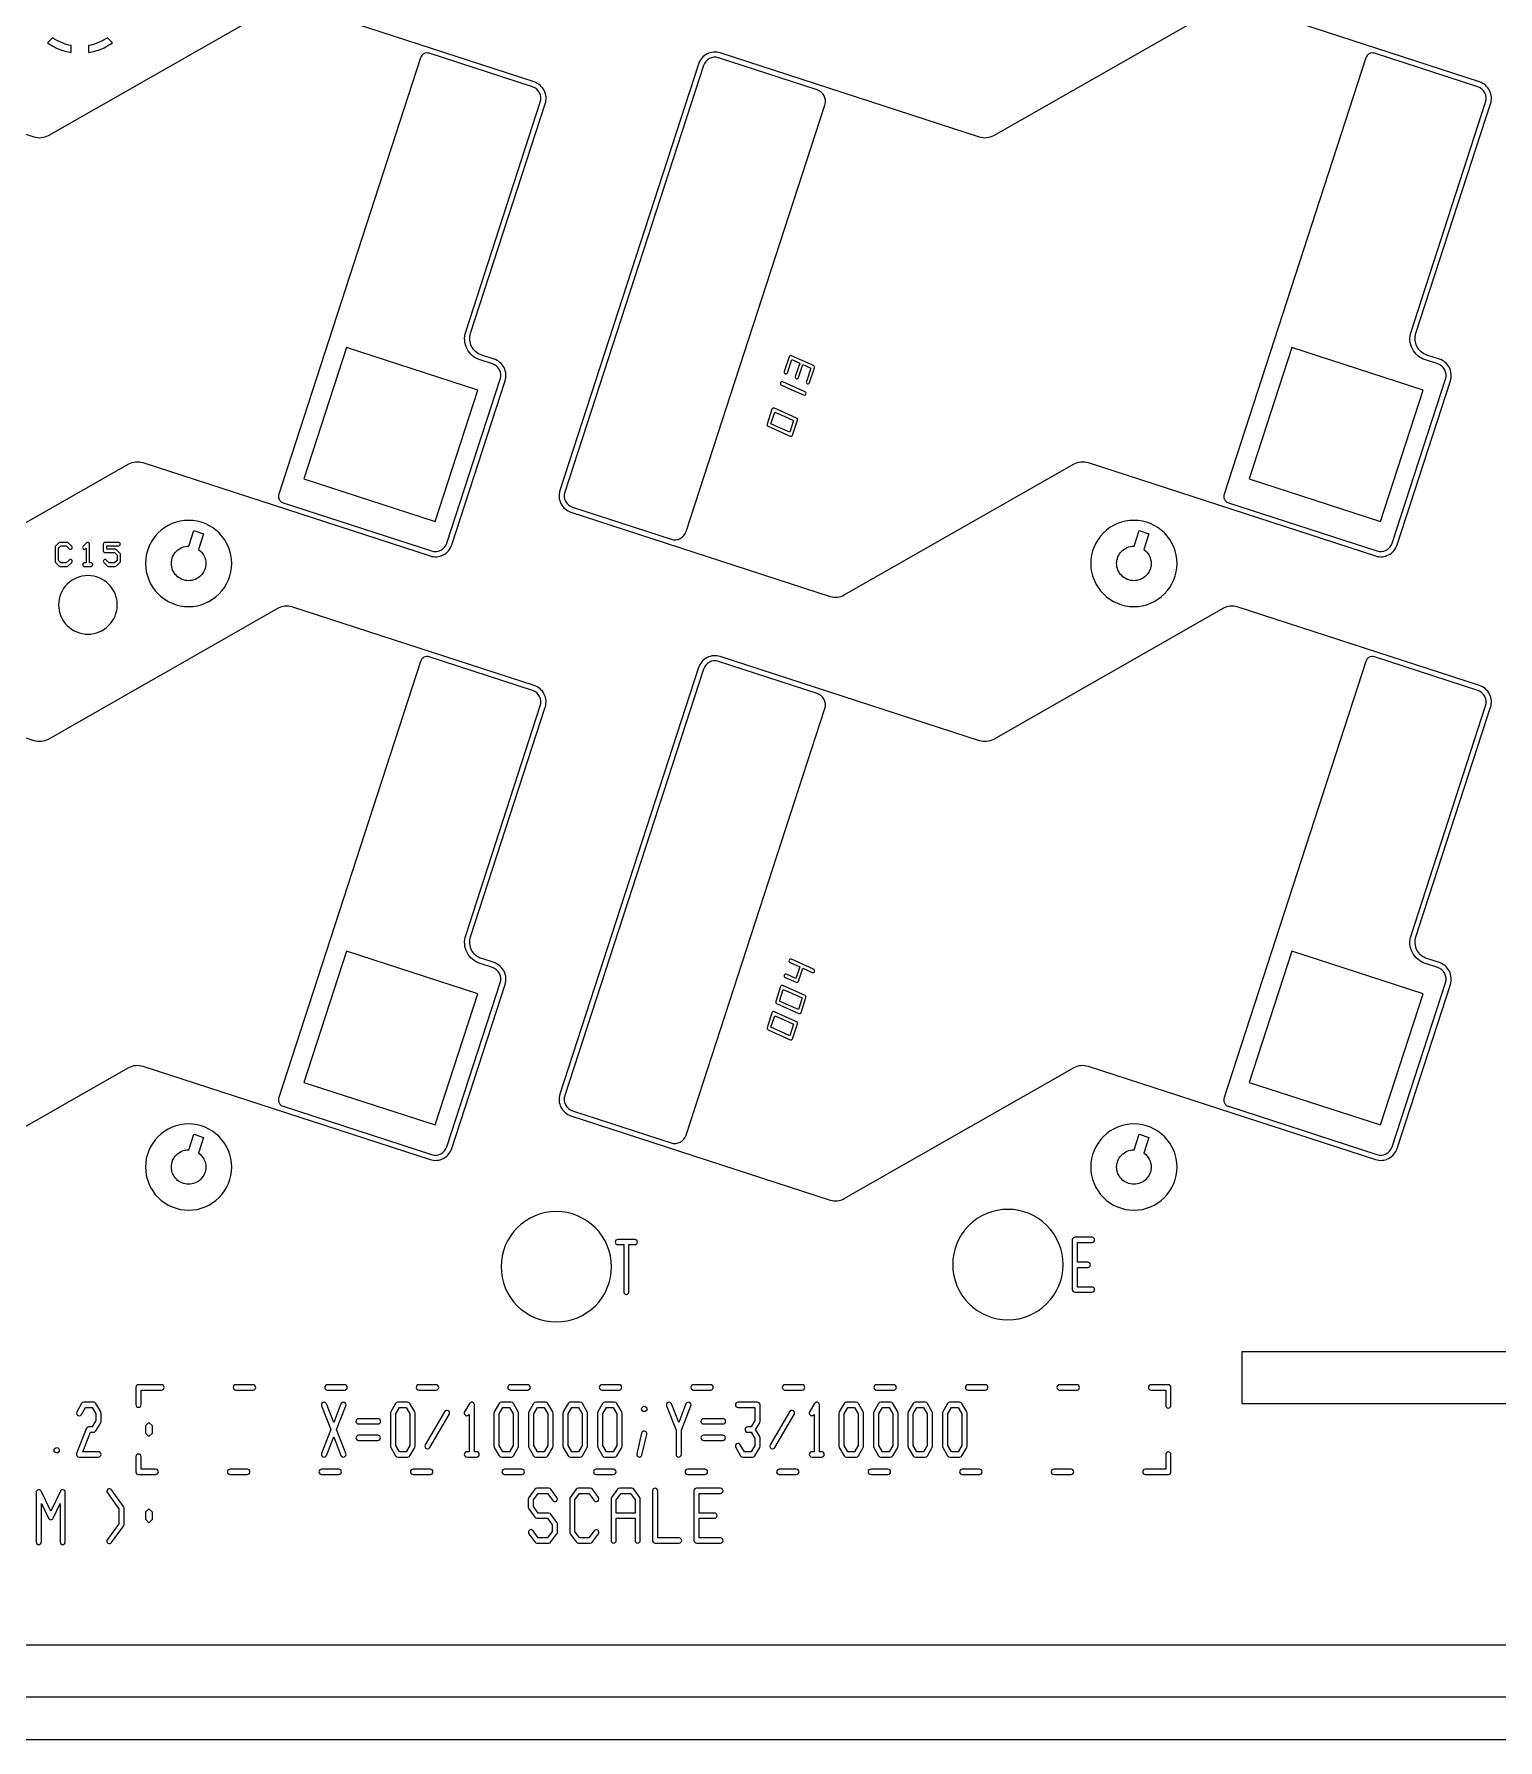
# Model space of a CAD drawing. Extents: x 2864 to 3941, y 2420 to 3182.
# Drawn here: x 3636.87 to 3679.3, y 2657.44 to 2706.9 of the extents above; entities that cross this region are included whole.
import ezdxf

# ---------------------------------------------------------------- set-up
doc = ezdxf.new("R2010")
doc.units = 0
doc.layers.get('0').update_dxf_attribs({"lineweight": 0})
for name, color, linetype in [('barcode', 1, 'Continuous'), ('susa-b', 2, 'Continuous'), ('susb-b', 3, 'Continuous')]:
    doc.layers.add(name, color=color, linetype=linetype)

msp = doc.modelspace()

# ---------------------------------------------------------------- linework, layer by layer
for p, q in [((3638.429, 2691.467), (3638.528, 2691.467)), ((3649.559, 2665.643), (3649.699, 2665.643)), ((3659.559, 2665.643), (3659.699, 2665.643))]:
    msp.add_line(p, q)
at = {"linetype": 'Continuous'}
for points in [[(3765.202, 2857.45), (3765.202, 2673.437, -0.044688), (3765.702, 2673.034), (3765.702, 2667.853, -0.044688), (3765.202, 2667.45), (3765.202, 2662.693, 0.414215), (3763.952, 2661.443, 0.414215), (3765.202, 2660.193), (3765.202, 2657.443), (3511.202, 2657.443), (3511.202, 2660.193, 0.414215), (3512.452, 2661.443, 0.414215), (3511.202, 2662.693), (3511.202, 2702.45, -0.044688), (3510.702, 2702.853), (3510.702, 2708.034, -0.044688), (3511.202, 2708.437), (3511.202, 2764.193), (3511.202, 2857.45, -0.044688)], [(3637.952, 2706.363), (3637.952, 2706.566, -0.106992), (3637.404, 2706.793), (3637.261, 2706.649)], [(3639.142, 2706.649), (3638.999, 2706.793, -0.106991), (3638.452, 2706.566), (3638.452, 2706.363)], [(3638.528, 2691.467, 1), (3638.528, 2691.567), (3638.479, 2691.567), (3638.479, 2692.113, 0.669786), (3638.393, 2692.148), (3638.294, 2692.049, 1), (3638.365, 2691.978), (3638.379, 2691.992)], [(3638.379, 2691.992), (3638.379, 2691.567), (3638.329, 2691.567, 1), (3638.329, 2691.467), (3638.429, 2691.467)], [(3667.538, 2670.423, 1), (3667.538, 2670.573), (3667.117, 2670.573), (3667.117, 2671.143), (3667.414, 2671.143, 1), (3667.414, 2671.293), (3667.117, 2671.293), (3667.117, 2671.864), (3667.538, 2671.864, 1), (3667.538, 2672.014), (3667.042, 2672.014, 0.414241), (3666.967, 2671.939), (3666.967, 2671.218)], [(3666.967, 2671.218), (3666.967, 2670.498, 0.414241), (3667.042, 2670.423), (3667.538, 2670.423)], [(3638.815, 2666.679), (3638.815, 2666.918, 0.13403), (3638.805, 2666.957), (3638.665, 2667.196, 0.267143), (3638.599, 2667.234), (3638.318, 2667.234, 0.267143), (3638.252, 2667.196), (3638.112, 2666.957, 1), (3638.244, 2666.88), (3638.362, 2667.081), (3638.555, 2667.081), (3638.663, 2666.897), (3638.663, 2666.699), (3638.555, 2666.515), (3638.459, 2666.515, 0.310667), (3638.387, 2666.466), (3638.107, 2665.748, 0.529919), (3638.178, 2665.643), (3638.739, 2665.643, 1), (3638.739, 2665.796), (3638.289, 2665.796)], [(3645.559, 2666.648), (3645.349, 2667.185, 1), (3645.207, 2667.13), (3645.477, 2666.439), (3645.207, 2665.747, 1), (3645.349, 2665.692), (3645.559, 2666.229)], [(3645.91, 2665.747), (3645.64, 2666.439), (3645.91, 2667.13, 1), (3645.768, 2667.185), (3645.559, 2666.648)], [(3649.699, 2665.643, 1), (3649.699, 2665.796), (3649.635, 2665.796), (3649.635, 2667.157, 0.76611), (3649.493, 2667.196), (3649.352, 2666.957, 0.97981), (3649.482, 2666.877), (3649.482, 2665.796), (3649.418, 2665.796, 1), (3649.418, 2665.643), (3649.559, 2665.643)], [(3655.559, 2666.648), (3655.349, 2667.185, 1), (3655.207, 2667.13), (3655.482, 2666.424), (3655.482, 2665.72, 1), (3655.635, 2665.72), (3655.635, 2666.424), (3655.91, 2667.13)], [(3655.91, 2667.13, 1), (3655.768, 2667.185), (3655.559, 2666.648)], [(3659.699, 2665.643, 1), (3659.699, 2665.796), (3659.635, 2665.796), (3659.635, 2667.157, 0.76611), (3659.493, 2667.196), (3659.352, 2666.957, 0.97981), (3659.482, 2666.877), (3659.482, 2665.796), (3659.418, 2665.796, 1), (3659.418, 2665.643), (3659.559, 2665.643)], [(3638.289, 2665.796), (3638.511, 2666.362), (3638.599, 2666.362, 0.267143), (3638.665, 2666.4), (3638.805, 2666.64, 0.13403), (3638.815, 2666.679)], [(3645.559, 2666.229), (3645.768, 2665.692, 1), (3645.91, 2665.747)], [(3637.356, 2664.075), (3637.076, 2664.655, 0.798609), (3636.934, 2664.622), (3636.934, 2663.182, 1), (3637.084, 2663.182), (3637.084, 2664.295)], [(3637.779, 2663.182), (3637.779, 2664.622, 0.798609), (3637.636, 2664.655), (3637.356, 2664.075)], [(3654.444, 2663.224), (3654.444, 2663.944), (3654.444, 2664.425, 0.159331), (3654.43, 2664.469), (3654.256, 2664.708, 0.241867), (3654.195, 2664.74), (3653.848, 2664.74, 0.241871), (3653.787, 2664.708), (3653.613, 2664.469, 0.159337), (3653.599, 2664.425), (3653.599, 2663.944)], [(3656.769, 2663.149, 1), (3656.769, 2663.299), (3656.149, 2663.299), (3656.149, 2663.869), (3656.595, 2663.869, 1), (3656.595, 2664.019), (3656.149, 2664.019), (3656.149, 2664.59), (3656.769, 2664.59, 1), (3656.769, 2664.74), (3656.074, 2664.74, 0.414241), (3655.999, 2664.665), (3655.999, 2663.944)], [(3637.084, 2664.295), (3637.289, 2663.87, 0.627705), (3637.424, 2663.87), (3637.629, 2664.295)], [(3637.629, 2664.295), (3637.629, 2663.182, 1), (3637.779, 2663.182)], [(3653.599, 2663.944), (3653.599, 2663.224, 1), (3653.749, 2663.224), (3653.749, 2663.869), (3654.294, 2663.869), (3654.294, 2663.224, 1), (3654.444, 2663.224)], [(3655.999, 2663.944), (3655.999, 2663.224, 0.414241), (3656.074, 2663.149), (3656.769, 2663.149)]]:
    msp.add_lwpolyline(points, format="xyb", dxfattribs=at)
for points in [[(3651.69, 2704.88, 0.41422), (3651.368, 2705.51), (3644.348, 2707.792, 0.211093), (3643.946, 2707.75), (3637.279, 2703.951, -0.211093), (3636.877, 2703.91), (3629.361, 2706.352, 0.41422), (3628.731, 2706.031), (3624.714, 2693.668, 0.414215), (3625.035, 2693.038), (3632.551, 2690.595, 0.211093), (3632.953, 2690.637), (3639.62, 2694.436, -0.211091), (3640.022, 2694.477), (3648.351, 2691.77, 0.414218), (3648.981, 2692.091), (3650.526, 2696.847, 0.414217), (3650.205, 2697.477), (3649.847, 2697.593, -0.414216), (3649.526, 2698.223)], [(3679.09, 2704.88, 0.41422), (3678.768, 2705.51), (3671.748, 2707.792, 0.211093), (3671.346, 2707.75), (3664.679, 2703.951, -0.211093), (3664.277, 2703.91), (3656.761, 2706.352, 0.41422), (3656.131, 2706.031), (3652.114, 2693.668, 0.414215), (3652.435, 2693.038), (3659.951, 2690.595, 0.211093), (3660.353, 2690.637), (3667.02, 2694.436, -0.211091), (3667.422, 2694.477), (3675.751, 2691.77, 0.414218), (3676.381, 2692.091), (3677.926, 2696.847, 0.414217), (3677.605, 2697.477), (3677.247, 2697.593, -0.414216), (3676.926, 2698.223)], [(3659.494, 2697.226, 0.385532), (3659.467, 2697.288), (3658.825, 2697.574, 0.447551), (3658.757, 2697.544), (3658.616, 2697.112, 1), (3658.711, 2697.081), (3658.835, 2697.46), (3659.064, 2697.358), (3658.937, 2696.969, 1), (3659.032, 2696.938), (3659.156, 2697.317), (3659.385, 2697.215), (3659.258, 2696.825, 1), (3659.353, 2696.794)], [(3659.219, 2696.527), (3658.898, 2696.67), (3658.577, 2696.813, 1), (3658.537, 2696.722), (3658.858, 2696.579), (3659.179, 2696.435, 1)], [(3658.999, 2695.705, 0.385532), (3658.972, 2695.766), (3658.33, 2696.053, 0.447551), (3658.262, 2696.022), (3658.122, 2695.591, 0.385532), (3658.149, 2695.529), (3658.791, 2695.243, 0.447551), (3658.859, 2695.273)], [(3642.602, 2691.551, 0.414215), (3641.352, 2692.801, 0.414215), (3640.102, 2691.551, 0.414215), (3641.352, 2690.301, 0.414215)], [(3670.002, 2691.551, 0.414215), (3668.752, 2692.801, 0.414215), (3667.502, 2691.551, 0.414215), (3668.752, 2690.301, 0.414215)], [(3641.852, 2691.551, -0.414217), (3641.352, 2691.051, -0.414217), (3640.852, 2691.551, -0.414217), (3641.352, 2692.051, -0.002897), (3641.357, 2692.051), (3641.503, 2692.502), (3641.788, 2692.409), (3641.642, 2691.958, -0.242589)], [(3669.252, 2691.551, -0.414217), (3668.752, 2691.051, -0.414217), (3668.252, 2691.551, -0.414217), (3668.752, 2692.051, -0.002897), (3668.757, 2692.051), (3668.903, 2692.502), (3669.188, 2692.409), (3669.042, 2691.958, -0.242589)], [(3637.963, 2691.581, 1), (3637.892, 2691.651), (3637.807, 2691.567), (3637.65, 2691.567), (3637.58, 2691.637), (3637.58, 2691.993), (3637.65, 2692.063), (3637.807, 2692.063), (3637.892, 2691.978, 1), (3637.963, 2692.049), (3637.864, 2692.148, 0.200121), (3637.828, 2692.163), (3637.629, 2692.163, 0.200121), (3637.594, 2692.148), (3637.495, 2692.049, 0.200121), (3637.48, 2692.013), (3637.48, 2691.616, 0.200121), (3637.495, 2691.58), (3637.594, 2691.481, 0.200121), (3637.629, 2691.467), (3637.828, 2691.467, 0.200121), (3637.864, 2691.481)], [(3639.377, 2691.616), (3639.377, 2691.815, 0.200121), (3639.363, 2691.85), (3639.264, 2691.949, 0.200121), (3639.228, 2691.964), (3638.98, 2691.964), (3638.98, 2692.063), (3639.327, 2692.063, 1), (3639.327, 2692.163), (3638.93, 2692.163, 0.414253), (3638.88, 2692.113), (3638.88, 2691.914, 0.414253), (3638.93, 2691.864), (3639.207, 2691.864), (3639.277, 2691.794), (3639.277, 2691.637), (3639.207, 2691.567), (3639.05, 2691.567), (3638.965, 2691.651, 1), (3638.895, 2691.581), (3638.994, 2691.481, 0.200121), (3639.029, 2691.467), (3639.228, 2691.467, 0.200121), (3639.264, 2691.481), (3639.363, 2691.58, 0.200121)], [(3639.284, 2690.35, 0.414215), (3638.434, 2691.2, 0.414215), (3637.584, 2690.35, 0.414215), (3638.434, 2689.5, 0.414215)], [(3651.69, 2687.38, 0.41422), (3651.368, 2688.01), (3644.348, 2690.292, 0.211093), (3643.946, 2690.25), (3637.279, 2686.451, -0.211093), (3636.877, 2686.41), (3629.361, 2688.852, 0.41422), (3628.731, 2688.531), (3624.714, 2676.168, 0.414215), (3625.035, 2675.538), (3632.551, 2673.095, 0.211093), (3632.953, 2673.137), (3639.62, 2676.936, -0.211091), (3640.022, 2676.977), (3648.351, 2674.27, 0.414218), (3648.981, 2674.591), (3650.526, 2679.347, 0.414217), (3650.205, 2679.977), (3649.847, 2680.093, -0.414216), (3649.526, 2680.723)], [(3679.09, 2687.38, 0.41422), (3678.768, 2688.01), (3671.748, 2690.292, 0.211093), (3671.346, 2690.25), (3664.679, 2686.451, -0.211093), (3664.277, 2686.41), (3656.761, 2688.852, 0.41422), (3656.131, 2688.531), (3652.114, 2676.168, 0.414215), (3652.435, 2675.538), (3659.951, 2673.095, 0.211093), (3660.353, 2673.137), (3667.02, 2676.936, -0.211091), (3667.422, 2676.977), (3675.751, 2674.27, 0.414218), (3676.381, 2674.591), (3677.926, 2679.347, 0.414217), (3677.605, 2679.977), (3677.247, 2680.093, -0.414216), (3676.926, 2680.723)], [(3659.467, 2679.788), (3658.825, 2680.074, 1), (3658.784, 2679.983), (3659.064, 2679.858), (3658.955, 2679.522), (3658.684, 2679.642, 1), (3658.644, 2679.551), (3658.965, 2679.408, 0.447551), (3659.033, 2679.438), (3659.156, 2679.817), (3659.426, 2679.696, 1)], [(3659.246, 2678.965, 0.385532), (3659.219, 2679.027), (3658.577, 2679.313, 0.447551), (3658.509, 2679.283), (3658.369, 2678.851, 0.385532), (3658.396, 2678.79), (3659.038, 2678.503, 0.447551), (3659.106, 2678.534)], [(3658.999, 2678.205, 0.385532), (3658.972, 2678.266), (3658.33, 2678.553, 0.447551), (3658.262, 2678.522), (3658.122, 2678.091, 0.385532), (3658.149, 2678.029), (3658.791, 2677.743, 0.447551), (3658.859, 2677.773)], [(3642.602, 2674.051, 0.414215), (3641.352, 2675.301, 0.414215), (3640.102, 2674.051, 0.414215), (3641.352, 2672.801, 0.414215)], [(3641.852, 2674.051, -0.414217), (3641.352, 2673.551, -0.414217), (3640.852, 2674.051, -0.414217), (3641.352, 2674.551, -0.002897), (3641.357, 2674.551), (3641.503, 2675.002), (3641.788, 2674.909), (3641.642, 2674.458, -0.242589)], [(3670.002, 2674.051, 0.414215), (3668.752, 2675.301, 0.414215), (3667.502, 2674.051, 0.414215), (3668.752, 2672.801, 0.414215)], [(3669.252, 2674.051, -0.414217), (3668.752, 2673.551, -0.414217), (3668.252, 2674.051, -0.414217), (3668.752, 2674.551, -0.002897), (3668.757, 2674.551), (3668.903, 2675.002), (3669.188, 2674.909), (3669.042, 2674.458, -0.242589)], [(3653.61, 2671.161, 0.414214), (3652.01, 2672.761, 0.414214), (3650.41, 2671.161, 0.414214), (3652.01, 2669.561, 0.414214)], [(3666.699, 2671.224, 0.414215), (3665.099, 2672.824, 0.414215), (3663.499, 2671.224, 0.414215), (3665.099, 2669.624, 0.414215)], [(3654.288, 2671.801, 1), (3654.288, 2671.951), (3654.04, 2671.951), (3653.792, 2671.951, 1), (3653.792, 2671.801), (3653.965, 2671.801), (3653.965, 2670.436, 1), (3654.115, 2670.436), (3654.115, 2671.801)], [(3640.567, 2667.587, 1), (3640.567, 2667.74), (3639.9, 2667.74, 0.414236), (3639.823, 2667.663), (3639.823, 2667.163, 1), (3639.976, 2667.163), (3639.976, 2667.587)], [(3643.22, 2667.587, 1), (3643.22, 2667.74), (3642.72, 2667.74, 1), (3642.72, 2667.587)], [(3645.873, 2667.587, 1), (3645.873, 2667.74), (3645.373, 2667.74, 1), (3645.373, 2667.587)], [(3648.526, 2667.587, 1), (3648.526, 2667.74), (3648.026, 2667.74, 1), (3648.026, 2667.587)], [(3651.179, 2667.587, 1), (3651.179, 2667.74), (3650.679, 2667.74, 1), (3650.679, 2667.587)], [(3653.832, 2667.587, 1), (3653.832, 2667.74), (3653.332, 2667.74, 1), (3653.332, 2667.587)], [(3656.485, 2667.587, 1), (3656.485, 2667.74), (3655.985, 2667.74, 1), (3655.985, 2667.587)], [(3659.138, 2667.587, 1), (3659.138, 2667.74), (3658.638, 2667.74, 1), (3658.638, 2667.587)], [(3661.791, 2667.587, 1), (3661.791, 2667.74), (3661.291, 2667.74, 1), (3661.291, 2667.587)], [(3664.444, 2667.587, 1), (3664.444, 2667.74), (3663.944, 2667.74, 1), (3663.944, 2667.587)], [(3667.097, 2667.587, 1), (3667.097, 2667.74), (3666.597, 2667.74, 1), (3666.597, 2667.587)], [(3669.826, 2667.14), (3669.826, 2667.663, 0.414236), (3669.75, 2667.74), (3669.25, 2667.74, 1), (3669.25, 2667.587), (3669.673, 2667.587), (3669.673, 2667.14, 1)], [(3647.915, 2665.96), (3647.915, 2666.918, 0.13403), (3647.905, 2666.957), (3647.765, 2667.196, 0.267143), (3647.699, 2667.234), (3647.418, 2667.234, 0.267143), (3647.352, 2667.196), (3647.212, 2666.957, 0.13403), (3647.202, 2666.918), (3647.202, 2665.96, 0.13403), (3647.212, 2665.921), (3647.352, 2665.681, 0.267143), (3647.418, 2665.643), (3647.699, 2665.643, 0.267143), (3647.765, 2665.681), (3647.905, 2665.921, 0.13403)], [(3650.915, 2665.96), (3650.915, 2666.918, 0.13403), (3650.905, 2666.957), (3650.765, 2667.196, 0.267143), (3650.699, 2667.234), (3650.418, 2667.234, 0.267143), (3650.352, 2667.196), (3650.212, 2666.957, 0.13403), (3650.202, 2666.918), (3650.202, 2665.96, 0.13403), (3650.212, 2665.921), (3650.352, 2665.681, 0.267143), (3650.418, 2665.643), (3650.699, 2665.643, 0.267143), (3650.765, 2665.681), (3650.905, 2665.921, 0.13403)], [(3651.915, 2665.96), (3651.915, 2666.918, 0.13403), (3651.905, 2666.957), (3651.765, 2667.196, 0.267143), (3651.699, 2667.234), (3651.418, 2667.234, 0.267143), (3651.352, 2667.196), (3651.212, 2666.957, 0.13403), (3651.202, 2666.918), (3651.202, 2665.96, 0.13403), (3651.212, 2665.921), (3651.352, 2665.681, 0.267143), (3651.418, 2665.643), (3651.699, 2665.643, 0.267143), (3651.765, 2665.681), (3651.905, 2665.921, 0.13403)], [(3652.915, 2665.96), (3652.915, 2666.918, 0.13403), (3652.905, 2666.957), (3652.765, 2667.196, 0.267143), (3652.699, 2667.234), (3652.418, 2667.234, 0.267143), (3652.352, 2667.196), (3652.212, 2666.957, 0.13403), (3652.202, 2666.918), (3652.202, 2665.96, 0.13403), (3652.212, 2665.921), (3652.352, 2665.681, 0.267143), (3652.418, 2665.643), (3652.699, 2665.643, 0.267143), (3652.765, 2665.681), (3652.905, 2665.921, 0.13403)], [(3653.915, 2665.96), (3653.915, 2666.918, 0.13403), (3653.905, 2666.957), (3653.765, 2667.196, 0.267143), (3653.699, 2667.234), (3653.418, 2667.234, 0.267143), (3653.352, 2667.196), (3653.212, 2666.957, 0.13403), (3653.202, 2666.918), (3653.202, 2665.96, 0.13403), (3653.212, 2665.921), (3653.352, 2665.681, 0.267143), (3653.418, 2665.643), (3653.699, 2665.643, 0.267143), (3653.765, 2665.681), (3653.905, 2665.921, 0.13403)], [(3657.915, 2665.96), (3657.915, 2666.199, 0.13403), (3657.905, 2666.238), (3657.787, 2666.439), (3657.905, 2666.64, 0.13403), (3657.915, 2666.679), (3657.915, 2667.158, 0.414239), (3657.839, 2667.234), (3657.278, 2667.234, 1), (3657.278, 2667.081), (3657.763, 2667.081), (3657.763, 2666.699), (3657.655, 2666.515), (3657.559, 2666.515, 1), (3657.559, 2666.362), (3657.655, 2666.362), (3657.763, 2666.178), (3657.763, 2665.98), (3657.655, 2665.796), (3657.462, 2665.796), (3657.344, 2665.998, 1), (3657.212, 2665.921), (3657.352, 2665.681, 0.267143), (3657.418, 2665.643), (3657.699, 2665.643, 0.267143), (3657.765, 2665.681), (3657.905, 2665.921, 0.13403)], [(3660.915, 2665.96), (3660.915, 2666.918, 0.13403), (3660.905, 2666.957), (3660.765, 2667.196, 0.267143), (3660.699, 2667.234), (3660.418, 2667.234, 0.267143), (3660.352, 2667.196), (3660.212, 2666.957, 0.13403), (3660.202, 2666.918), (3660.202, 2665.96, 0.13403), (3660.212, 2665.921), (3660.352, 2665.681, 0.267143), (3660.418, 2665.643), (3660.699, 2665.643, 0.267143), (3660.765, 2665.681), (3660.905, 2665.921, 0.13403)], [(3661.915, 2665.96), (3661.915, 2666.918, 0.13403), (3661.905, 2666.957), (3661.765, 2667.196, 0.267143), (3661.699, 2667.234), (3661.418, 2667.234, 0.267143), (3661.352, 2667.196), (3661.212, 2666.957, 0.13403), (3661.202, 2666.918), (3661.202, 2665.96, 0.13403), (3661.212, 2665.921), (3661.352, 2665.681, 0.267143), (3661.418, 2665.643), (3661.699, 2665.643, 0.267143), (3661.765, 2665.681), (3661.905, 2665.921, 0.13403)], [(3662.915, 2665.96), (3662.915, 2666.918, 0.13403), (3662.905, 2666.957), (3662.765, 2667.196, 0.267143), (3662.699, 2667.234), (3662.418, 2667.234, 0.267143), (3662.352, 2667.196), (3662.212, 2666.957, 0.13403), (3662.202, 2666.918), (3662.202, 2665.96, 0.13403), (3662.212, 2665.921), (3662.352, 2665.681, 0.267143), (3662.418, 2665.643), (3662.699, 2665.643, 0.267143), (3662.765, 2665.681), (3662.905, 2665.921, 0.13403)], [(3663.915, 2665.96), (3663.915, 2666.918, 0.13403), (3663.905, 2666.957), (3663.765, 2667.196, 0.267143), (3663.699, 2667.234), (3663.418, 2667.234, 0.267143), (3663.352, 2667.196), (3663.212, 2666.957, 0.13403), (3663.202, 2666.918), (3663.202, 2665.96, 0.13403), (3663.212, 2665.921), (3663.352, 2665.681, 0.267143), (3663.418, 2665.643), (3663.699, 2665.643, 0.267143), (3663.765, 2665.681), (3663.905, 2665.921, 0.13403)], [(3646.839, 2666.602, 1), (3646.839, 2666.755), (3646.278, 2666.755, 1), (3646.278, 2666.602)], [(3648.905, 2666.88, 1), (3648.773, 2666.957), (3648.212, 2665.998, 1), (3648.344, 2665.921)], [(3656.839, 2666.602, 1), (3656.839, 2666.755), (3656.278, 2666.755, 1), (3656.278, 2666.602)], [(3658.905, 2666.88, 1), (3658.773, 2666.957), (3658.212, 2665.998, 1), (3658.344, 2665.921)], [(3646.839, 2666.123, 1), (3646.839, 2666.275), (3646.278, 2666.275, 1), (3646.278, 2666.123)], [(3654.633, 2666.301, 1), (3654.484, 2666.336), (3654.344, 2665.737, 1), (3654.492, 2665.702)], [(3656.839, 2666.123, 1), (3656.839, 2666.275), (3656.278, 2666.275, 1), (3656.278, 2666.123)], [(3640.4, 2665.138, 1), (3640.4, 2665.291), (3639.976, 2665.291), (3639.976, 2665.654, 1), (3639.823, 2665.654), (3639.823, 2665.215, 0.414236), (3639.9, 2665.138)], [(3669.826, 2665.215), (3669.826, 2665.715, 1), (3669.673, 2665.715), (3669.673, 2665.291), (3669.083, 2665.291, 1), (3669.083, 2665.138), (3669.75, 2665.138, 0.414236)], [(3643.053, 2665.138, 1), (3643.053, 2665.291), (3642.553, 2665.291, 1), (3642.553, 2665.138)], [(3645.706, 2665.138, 1), (3645.706, 2665.291), (3645.206, 2665.291, 1), (3645.206, 2665.138)], [(3648.359, 2665.138, 1), (3648.359, 2665.291), (3647.859, 2665.291, 1), (3647.859, 2665.138)], [(3651.012, 2665.138, 1), (3651.012, 2665.291), (3650.512, 2665.291, 1), (3650.512, 2665.138)], [(3653.665, 2665.138, 1), (3653.665, 2665.291), (3653.165, 2665.291, 1), (3653.165, 2665.138)], [(3656.318, 2665.138, 1), (3656.318, 2665.291), (3655.818, 2665.291, 1), (3655.818, 2665.138)], [(3658.971, 2665.138, 1), (3658.971, 2665.291), (3658.471, 2665.291, 1), (3658.471, 2665.138)], [(3661.624, 2665.138, 1), (3661.624, 2665.291), (3661.124, 2665.291, 1), (3661.124, 2665.138)], [(3664.277, 2665.138, 1), (3664.277, 2665.291), (3663.777, 2665.291, 1), (3663.777, 2665.138)], [(3666.93, 2665.138, 1), (3666.93, 2665.291), (3666.43, 2665.291, 1), (3666.43, 2665.138)], [(3639.481, 2663.687), (3639.481, 2664.167, 0.159331), (3639.467, 2664.211), (3639.12, 2664.691, 1), (3638.998, 2664.603), (3639.331, 2664.143), (3639.331, 2663.711), (3638.998, 2663.251, 1), (3639.12, 2663.163), (3639.467, 2663.642, 0.159337)], [(3652.044, 2663.464), (3652.044, 2663.704, 0.159339), (3652.03, 2663.749), (3651.856, 2663.988, 0.241867), (3651.795, 2664.019), (3651.486, 2664.019), (3651.349, 2664.209), (3651.349, 2664.4), (3651.486, 2664.59), (3651.757, 2664.59), (3651.909, 2664.381, 1), (3652.03, 2664.469), (3651.856, 2664.708, 0.241867), (3651.795, 2664.74), (3651.448, 2664.74, 0.241871), (3651.387, 2664.708), (3651.213, 2664.469, 0.159337), (3651.199, 2664.425), (3651.199, 2664.185, 0.159331), (3651.213, 2664.14), (3651.387, 2663.901, 0.241867), (3651.448, 2663.869), (3651.757, 2663.869), (3651.894, 2663.68), (3651.894, 2663.489), (3651.757, 2663.299), (3651.486, 2663.299), (3651.335, 2663.508, 1), (3651.213, 2663.42), (3651.387, 2663.181, 0.241867), (3651.448, 2663.149), (3651.795, 2663.149, 0.241871), (3651.856, 2663.181), (3652.03, 2663.42, 0.159337)], [(3653.23, 2663.42, 1), (3653.109, 2663.508), (3652.957, 2663.299), (3652.686, 2663.299), (3652.549, 2663.489), (3652.549, 2664.4), (3652.686, 2664.59), (3652.957, 2664.59), (3653.109, 2664.381, 1), (3653.23, 2664.469), (3653.056, 2664.708, 0.241867), (3652.995, 2664.74), (3652.648, 2664.74, 0.241871), (3652.587, 2664.708), (3652.413, 2664.469, 0.159337), (3652.399, 2664.425), (3652.399, 2663.464, 0.159331), (3652.413, 2663.42), (3652.587, 2663.181, 0.241867), (3652.648, 2663.149), (3652.995, 2663.149, 0.241871), (3653.056, 2663.181)], [(3655.569, 2663.149, 1), (3655.569, 2663.299), (3654.949, 2663.299), (3654.949, 2664.665, 1), (3654.799, 2664.665), (3654.799, 2663.224, 0.414241), (3654.874, 2663.149)]]:
    msp.add_lwpolyline(points, format="xyb", close=True, dxfattribs=at)
for points in [[(3658.89, 2695.693), (3658.781, 2695.357), (3658.511, 2695.477), (3658.231, 2695.602), (3658.34, 2695.939), (3658.61, 2695.818)], [(3659.138, 2678.954), (3659.028, 2678.617), (3658.758, 2678.738), (3658.478, 2678.863), (3658.587, 2679.199), (3658.858, 2679.079)], [(3658.89, 2678.193), (3658.781, 2677.857), (3658.511, 2677.977), (3658.231, 2678.102), (3658.34, 2678.439), (3658.61, 2678.318)], [(3750.136, 2667.193), (3750.136, 2668.693), (3671.884, 2668.693), (3671.884, 2667.193)], [(3647.763, 2665.98), (3647.655, 2665.796), (3647.462, 2665.796), (3647.354, 2665.98), (3647.354, 2666.897), (3647.462, 2667.081), (3647.655, 2667.081), (3647.763, 2666.897)], [(3650.763, 2665.98), (3650.655, 2665.796), (3650.462, 2665.796), (3650.354, 2665.98), (3650.354, 2666.897), (3650.462, 2667.081), (3650.655, 2667.081), (3650.763, 2666.897)], [(3651.763, 2665.98), (3651.655, 2665.796), (3651.462, 2665.796), (3651.354, 2665.98), (3651.354, 2666.897), (3651.462, 2667.081), (3651.655, 2667.081), (3651.763, 2666.897)], [(3652.763, 2665.98), (3652.655, 2665.796), (3652.462, 2665.796), (3652.354, 2665.98), (3652.354, 2666.897), (3652.462, 2667.081), (3652.655, 2667.081), (3652.763, 2666.897)], [(3653.763, 2665.98), (3653.655, 2665.796), (3653.462, 2665.796), (3653.354, 2665.98), (3653.354, 2666.897), (3653.462, 2667.081), (3653.655, 2667.081), (3653.763, 2666.897)], [(3660.763, 2665.98), (3660.655, 2665.796), (3660.462, 2665.796), (3660.354, 2665.98), (3660.354, 2666.897), (3660.462, 2667.081), (3660.655, 2667.081), (3660.763, 2666.897)], [(3661.763, 2665.98), (3661.655, 2665.796), (3661.462, 2665.796), (3661.354, 2665.98), (3661.354, 2666.897), (3661.462, 2667.081), (3661.655, 2667.081), (3661.763, 2666.897)], [(3662.763, 2665.98), (3662.655, 2665.796), (3662.462, 2665.796), (3662.354, 2665.98), (3662.354, 2666.897), (3662.462, 2667.081), (3662.655, 2667.081), (3662.763, 2666.897)], [(3663.763, 2665.98), (3663.655, 2665.796), (3663.462, 2665.796), (3663.354, 2665.98), (3663.354, 2666.897), (3663.462, 2667.081), (3663.655, 2667.081), (3663.763, 2666.897)], [(3640.302, 2666.34), (3640.302, 2666.546), (3640.202, 2666.646), (3640.102, 2666.546), (3640.102, 2666.34), (3640.202, 2666.24)], [(3640.302, 2663.84), (3640.302, 2664.047), (3640.202, 2664.147), (3640.102, 2664.047), (3640.102, 2663.84), (3640.202, 2663.74)], [(3654.294, 2664.019), (3653.749, 2664.019), (3653.749, 2664.4), (3653.886, 2664.59), (3654.157, 2664.59), (3654.294, 2664.4)], [(3758.202, 2658.693), (3758.202, 2660.193), (3520.04, 2660.193), (3520.04, 2658.693)]]:
    msp.add_lwpolyline(points, close=True, dxfattribs=at)
for centre in [(3654.559, 2667.038), (3637.529, 2665.84)]:
    msp.add_circle(centre, 0.0762)
for start, end in [(233.9894, 261.0107), (278.9892, 306.0106)]:
    msp.add_arc((3638.202, 2707.943), 1.6, start, end)
at = {"layer": 'barcode', "linetype": 'Continuous'}
for points in [[(3645.929, 2697.812), (3644.693, 2694.007), (3648.497, 2692.771), (3649.733, 2696.576)], [(3673.329, 2697.812), (3672.093, 2694.007), (3675.897, 2692.771), (3677.133, 2696.576)], [(3645.929, 2680.312), (3644.693, 2676.507), (3648.497, 2675.271), (3649.733, 2679.076)], [(3673.329, 2680.312), (3672.093, 2676.507), (3675.897, 2675.271), (3677.133, 2679.076)]]:
    msp.add_lwpolyline(points, close=True, dxfattribs=at)
at = {"layer": 'susa-b'}
for p, q in [((3655.776, 2692.478), (3659.793, 2704.841)), ((3655.776, 2674.978), (3659.793, 2687.341))]:
    msp.add_line(p, q, dxfattribs=at)
at = {"layer": 'susa-b', "linetype": 'Continuous'}
for points in [[(3659.569, 2705.282), (3656.715, 2706.21, 0.414216), (3656.274, 2705.985), (3652.256, 2693.621, 0.414218), (3652.481, 2693.18), (3655.335, 2692.253)], [(3659.569, 2687.782), (3656.715, 2688.71, 0.414216), (3656.274, 2688.485), (3652.256, 2676.121, 0.414218), (3652.481, 2675.68), (3655.335, 2674.753)]]:
    msp.add_lwpolyline(points, format="xyb", dxfattribs=at)
at = {"layer": 'susa-b'}
for centre, start, end in [((3659.46, 2704.95), 341.9998, 71.9998), ((3655.443, 2692.586), 251.9997, 342.0001), ((3659.46, 2687.45), 341.9998, 71.9998), ((3655.443, 2675.086), 251.9997, 342.0001)]:
    msp.add_arc(centre, 0.35, start, end, dxfattribs=at)
at = {"layer": 'susb-b'}
for p, q in [((3651.322, 2705.368), (3648.327, 2706.341)), ((3678.722, 2705.368), (3675.727, 2706.341)), ((3651.322, 2687.868), (3648.327, 2688.841)), ((3678.722, 2687.868), (3675.727, 2688.841))]:
    msp.add_line(p, q, dxfattribs=at)
at = {"layer": 'susb-b', "linetype": 'Continuous'}
for points in [[(3648.075, 2706.213), (3643.965, 2693.564, 0.414221), (3644.093, 2693.312)], [(3675.475, 2706.213), (3671.365, 2693.564, 0.414221), (3671.493, 2693.312)], [(3644.093, 2693.312), (3648.397, 2691.913, 0.414222), (3648.838, 2692.138), (3650.384, 2696.893, 0.414218), (3650.159, 2697.334), (3649.801, 2697.45, -0.414217), (3649.384, 2698.269), (3651.547, 2704.927, 0.414216), (3651.322, 2705.368)], [(3671.493, 2693.312), (3675.797, 2691.913, 0.414222), (3676.238, 2692.138), (3677.784, 2696.893, 0.414218), (3677.559, 2697.334), (3677.201, 2697.45, -0.414217), (3676.784, 2698.269), (3678.947, 2704.927, 0.414216), (3678.722, 2705.368)], [(3648.075, 2688.713), (3643.965, 2676.064, 0.414221), (3644.093, 2675.812)], [(3675.475, 2688.713), (3671.365, 2676.064, 0.414221), (3671.493, 2675.812)], [(3644.093, 2675.812), (3648.397, 2674.413, 0.414222), (3648.838, 2674.638), (3650.384, 2679.393, 0.414218), (3650.159, 2679.834), (3649.801, 2679.95, -0.414217), (3649.384, 2680.769), (3651.547, 2687.427, 0.414216), (3651.322, 2687.868)], [(3671.493, 2675.812), (3675.797, 2674.413, 0.414222), (3676.238, 2674.638), (3677.784, 2679.393, 0.414218), (3677.559, 2679.834), (3677.201, 2679.95, -0.414217), (3676.784, 2680.769), (3678.947, 2687.427, 0.414216), (3678.722, 2687.868)]]:
    msp.add_lwpolyline(points, format="xyb", dxfattribs=at)
at = {"layer": 'susb-b'}
for centre in [(3648.265, 2706.151), (3675.665, 2706.151), (3648.265, 2688.651), (3675.665, 2688.651)]:
    msp.add_arc(centre, 0.2, 72.0004, 162.0004, dxfattribs=at)

doc.saveas('drawing.dxf')
